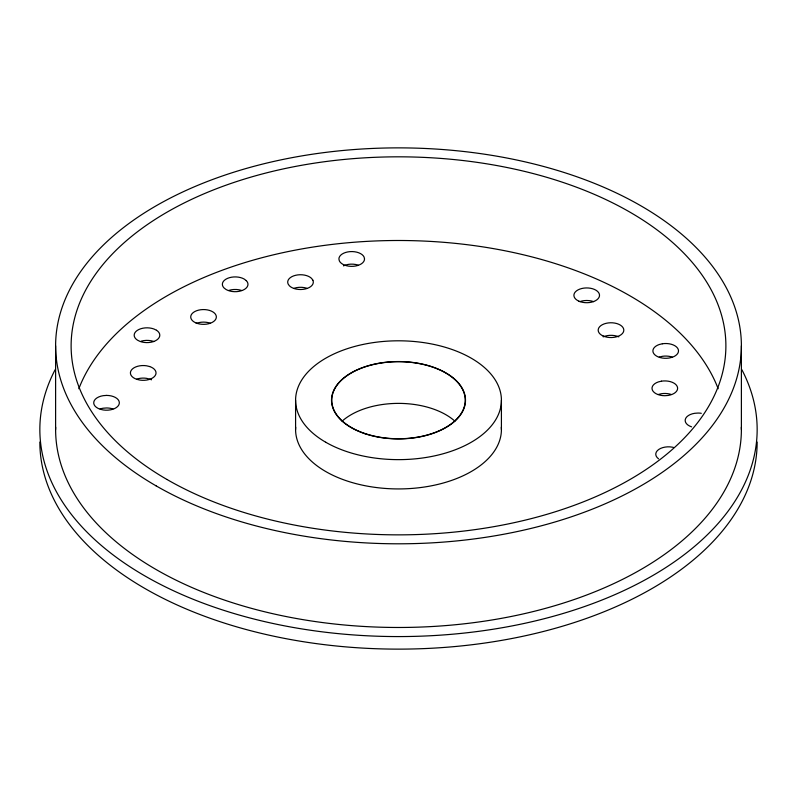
<?xml version="1.0" encoding="UTF-8"?>
<svg xmlns="http://www.w3.org/2000/svg" width="797" height="797" viewBox="0 0 797 797"><rect width="100%" height="100%" fill="white"/><g stroke="black" fill="none" stroke-linecap="round" stroke-linejoin="round"><path stroke-width="1.2" d="M659.298 357.046L662.387 356.309A12.812 7.392 0 0 1 672.11 357.046M658.412 394.455L661.5 393.718A12.812 7.392 0 0 1 671.213 394.455M673.236 447.316L669.988 446.858A12.812 7.392 0 0 0 657.356 450.644A12.812 7.392 0 0 0 658.571 458.823M741.389 345.838L741.389 429.513M501.413 400.224L501.413 429.513M295.587 400.224L295.587 429.513M55.611 345.838L55.611 429.513M757.15 442.056A358.65 207.061 0 0 1 398.5 649.127A358.65 207.061 0 0 1 39.85 442.056M579.827 301.635A12.812 7.392 0 0 1 593.596 301.635M603.209 336.842A12.812 7.392 0 0 1 618.801 336.842M136.815 379.083A12.812 7.392 0 0 1 146.538 378.336L149.627 379.083A12.812 7.392 0 0 1 151.46 379.82M100.123 408.961A12.812 7.392 0 0 1 103.211 408.213L106.529 407.964A12.812 7.392 0 0 1 112.935 408.961M294.103 288.275A12.812 7.392 0 0 1 306.915 288.275M343.477 265.859A12.812 7.392 0 0 1 358.122 265.112M228.759 290.447A12.812 7.392 0 0 1 241.571 290.447M141.179 341.176A12.812 7.392 0 0 1 153.97 341.554M196.66 323.263A12.812 7.392 0 0 1 210.428 323.263M342.132 421.155A66.998 38.684 0 0 1 454.868 421.155M741.868 369.708A358.65 207.061 0 0 1 398.5 636.574A358.65 207.061 0 0 1 55.132 369.708M741.359 427.122A342.889 197.965 0 0 1 398.5 627.478A342.889 197.965 0 0 1 55.641 427.122M691.577 426.853A12.812 7.392 0 0 1 685.281 419.481A12.812 7.392 0 0 1 694.665 413.304L697.983 413.055A12.812 7.392 0 0 1 701.29 413.304M78.823 388.747A327.388 189.019 0 0 1 398.5 240.495A327.388 189.019 0 0 1 718.177 388.747M501.333 427.132A102.913 59.416 0 0 1 398.5 488.93A102.913 59.416 0 0 1 295.667 427.132M662.387 343.766L659.298 344.503A12.812 7.392 0 0 0 653.869 353.738A12.812 7.392 0 0 0 669.022 358.052L672.11 357.305A12.812 7.392 0 0 0 677.54 348.08A12.812 7.392 0 0 0 662.387 343.766M661.5 381.165L658.412 381.902A12.812 7.392 0 0 0 652.444 390.221A12.812 7.392 0 0 0 664.818 395.71L668.125 395.451A12.812 7.392 0 0 0 677.181 386.396A12.812 7.392 0 0 0 661.5 381.165M106.529 395.412L103.211 395.671A12.812 7.392 0 0 0 93.827 401.847A12.812 7.392 0 0 0 100.123 409.22L103.211 409.957A12.812 7.392 0 0 0 119.231 403.78A12.812 7.392 0 0 0 106.529 395.412M149.627 366.53L146.538 365.793A12.812 7.392 0 0 0 131.385 370.107A12.812 7.392 0 0 0 136.815 379.342L139.903 380.079A12.812 7.392 0 0 0 155.056 375.766A12.812 7.392 0 0 0 149.627 366.53M156.511 330.257L153.97 329.012A12.812 7.392 0 0 0 137.253 330.406A12.812 7.392 0 0 0 137.473 340.16L140.013 341.415A12.812 7.392 0 0 0 156.73 340.01A12.812 7.392 0 0 0 156.511 330.257M246.263 280.604L244.221 279.07A12.812 7.392 0 0 0 227.374 278.432A12.812 7.392 0 0 0 224.077 287.996L226.109 289.53A12.812 7.392 0 0 0 242.965 290.168A12.812 7.392 0 0 0 246.263 280.604M312.882 280.205L311.597 278.422A12.812 7.392 0 0 0 295.607 275.294A12.812 7.392 0 0 0 288.135 284.041L289.411 285.824A12.812 7.392 0 0 0 305.41 288.952A12.812 7.392 0 0 0 312.882 280.205M364.528 258.965L364.09 257.052A12.812 7.392 0 0 0 350.042 251.633A12.812 7.392 0 0 0 338.904 258.965L339.343 260.878A12.812 7.392 0 0 0 353.39 266.298A12.812 7.392 0 0 0 364.528 258.965M578.911 301.186A12.812 7.392 0 0 0 599.414 296.285A12.812 7.392 0 0 0 581.81 288.494A12.812 7.392 0 0 0 578.911 301.186M603.209 336.025A12.812 7.392 0 0 0 623.702 331.124A12.812 7.392 0 0 0 606.099 323.323A12.812 7.392 0 0 0 603.209 336.025M195.743 322.825A12.812 7.392 0 0 0 216.246 317.913A12.812 7.392 0 0 0 198.642 310.123A12.812 7.392 0 0 0 195.743 322.825M156.043 485.821A342.889 197.965 0 0 0 729.703 397.075A342.889 197.965 0 0 0 309.754 154.618A342.889 197.965 0 0 0 156.043 485.821M167.001 479.495A327.388 189.019 0 0 0 714.73 394.764A327.388 189.019 0 0 0 313.769 163.265A327.388 189.019 0 0 0 167.001 479.495M325.734 442.235A102.913 59.416 0 0 0 497.906 415.606A102.913 59.416 0 0 0 371.86 342.83A102.913 59.416 0 0 0 325.734 442.235M351.308 427.471A66.739 38.535 0 0 0 462.967 410.196A66.739 38.535 0 0 0 381.225 363.004A66.739 38.535 0 0 0 351.308 427.471M365.006 433.727A66.998 38.684 0 0 0 465.498 400.224A66.998 38.684 0 0 0 365.006 366.73A66.998 38.684 0 0 0 365.006 433.727"/></g></svg>
